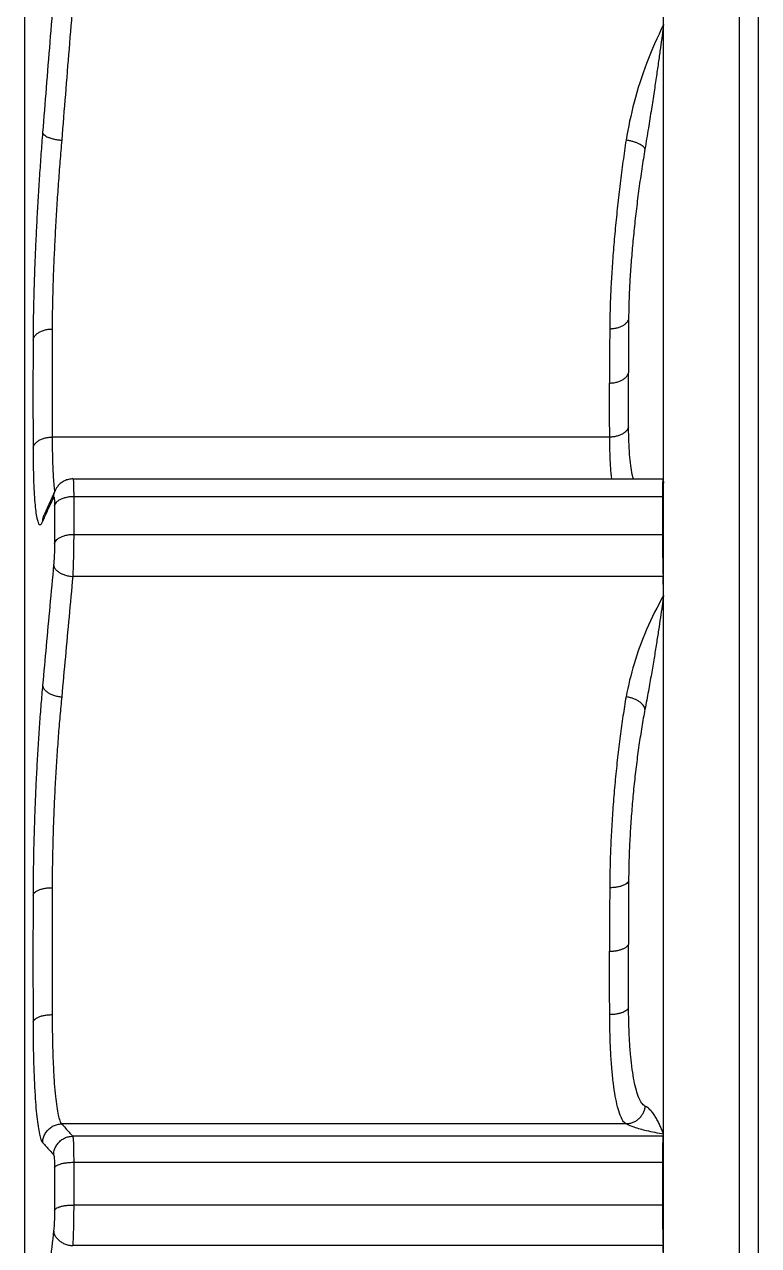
# Model space of a CAD drawing. Extents: x 21 to 383, y 33 to 269.
# Drawn here: x 343.5 to 362.6, y 214.27 to 246.05 of the extents above; entities that cross this region are included whole.
import ezdxf

# ---------------------------------------------------------------- set-up
doc = ezdxf.new("R2010")
doc.units = 0
doc.header["$MEASUREMENT"] = 0
doc.layers.get('0').update_dxf_attribs({"linetype": 'CONTINUOUS'})

msp = doc.modelspace()

# ---------------------------------------------------------------- linework, layer by layer
at = {"color": 7, "linetype": 'Continuous'}
for p, q in [((360.13, 116.66), (360.13, 267.7)), ((362.1, 116.177), (362.1, 267.677)), ((362.6, 116.677), (362.6, 267.177)), ((343.504, 258.896), (343.504, 125.484)), ((358.728, 235.312), (344.224, 235.312)), ((344.766, 234.224), (360.112, 234.224)), ((344.306, 233.924), (344.018, 233.287)), ((344.785, 233.768), (344.785, 232.78)), ((344.785, 233.768), (360.1, 233.768)), ((360.1, 233.768), (360.1, 232.78)), ((344.288, 233.52), (344.288, 232.538)), ((344.785, 232.78), (360.1, 232.78)), ((360.116, 231.683), (344.76, 231.683)), ((359.153, 217.437), (344.473, 217.437)), ((360.116, 217.118), (344.76, 217.118)), ((344.785, 216.44), (344.785, 215.328)), ((344.785, 216.44), (360.1, 216.44)), ((360.1, 216.44), (360.1, 215.328)), ((344.288, 216.295), (344.288, 215.189)), ((344.785, 215.328), (360.1, 215.328)), ((360.116, 214.272), (344.76, 214.272))]:
    msp.add_line(p, q, dxfattribs=at)
msp.add_lwpolyline([(344.766, 234.224), (344.735, 234.223), (344.707, 234.221), (344.678, 234.216), (344.65, 234.211), (344.623, 234.203), (344.597, 234.195), (344.571, 234.185), (344.546, 234.173), (344.522, 234.161), (344.499, 234.147), (344.477, 234.133), (344.456, 234.117), (344.436, 234.101), (344.418, 234.084), (344.4, 234.066), (344.384, 234.048), (344.369, 234.029), (344.355, 234.011), (344.342, 233.992), (344.331, 233.973), (344.32, 233.954), (344.311, 233.935), (344.306, 233.925)], dxfattribs=at)
for points, knots in [([(344.263, 246.817), (344.23, 246.408), (344.165, 245.602), (344.07, 244.41), (344.007, 243.628), (343.976, 243.242)], [0, 0, 0, 0, 1.231356, 2.425466, 3.586028, 3.586028, 3.586028, 3.586028]), ([(344.76, 246.614), (344.728, 246.215), (344.664, 245.419), (344.568, 244.228), (344.505, 243.435), (344.473, 243.04)], [0, 0, 0, 0, 1.200101, 2.39525, 3.585424, 3.585424, 3.585424, 3.585424]), ([(360.13, 246.051), (360.128, 246.144), (360.123, 246.332), (360.118, 246.519), (360.116, 246.614)], [0, 0, 0, 0, 0.2805217, 0.562986, 0.562986, 0.562986, 0.562986]), ([(360.13, 246.051), (359.966, 245.72), (359.675, 245.057), (359.349, 244.047), (359.208, 243.371), (359.153, 243.04)], [0, 0, 0, 0, 1.107092, 2.170075, 3.176516, 3.176516, 3.176516, 3.176516]), ([(360.13, 246.051), (360.117, 245.954), (360.09, 245.751), (360.046, 245.432), (359.997, 245.083), (359.942, 244.701), (359.88, 244.284), (359.81, 243.83), (359.731, 243.332), (359.674, 242.987), (359.644, 242.806)], [0, 0, 0, 0, 0.291938, 0.61426, 0.966393, 1.35092, 1.770957, 2.229977, 2.731715, 3.280724, 3.280724, 3.280724, 3.280724]), ([(343.976, 243.242), (343.961, 243.056), (343.933, 242.68), (343.894, 242.114), (343.858, 241.543), (343.826, 240.973), (343.797, 240.409), (343.774, 239.854), (343.755, 239.315), (343.74, 238.796), (343.731, 238.305), (343.728, 237.987), (343.728, 237.833)], [0, 0, 0, 0, 0.560491, 1.130761, 1.703911, 2.276137, 2.842883, 3.399489, 3.940881, 4.461386, 4.955657, 5.416015, 5.416015, 5.416015, 5.416015]), ([(343.976, 243.242), (343.978, 243.228), (343.992, 243.198), (344.034, 243.16), (344.094, 243.125), (344.172, 243.095), (344.264, 243.069), (344.366, 243.05), (344.437, 243.042), (344.473, 243.04)], [0, 0, 0, 0, 0.0418055, 0.0962724, 0.1662022, 0.2507812, 0.3473616, 0.4522444, 0.5611221, 0.5611221, 0.5611221, 0.5611221]), ([(344.473, 243.04), (344.457, 242.854), (344.426, 242.479), (344.383, 241.91), (344.344, 241.333), (344.31, 240.757), (344.281, 240.188), (344.257, 239.634), (344.24, 239.104), (344.228, 238.603), (344.225, 238.28), (344.224, 238.124)], [0, 0, 0, 0, 0.557662, 1.130706, 1.711318, 2.291561, 2.863661, 3.420006, 3.953352, 4.456615, 4.923198, 4.923198, 4.923198, 4.923198]), ([(359.153, 243.04), (359.125, 242.854), (359.071, 242.477), (358.997, 241.907), (358.931, 241.329), (358.872, 240.751), (358.823, 240.183), (358.783, 239.63), (358.753, 239.101), (358.734, 238.601), (358.728, 238.279), (358.728, 238.124)], [0, 0, 0, 0, 0.563378, 1.141541, 1.72596, 2.308716, 2.882062, 3.43853, 3.97101, 4.472812, 4.937709, 4.937709, 4.937709, 4.937709]), ([(359.644, 242.806), (359.642, 242.819), (359.628, 242.845), (359.595, 242.88), (359.547, 242.914), (359.486, 242.946), (359.413, 242.976), (359.332, 243.003), (359.244, 243.024), (359.184, 243.035), (359.153, 243.04)], [0, 0, 0, 0, 0.0375501, 0.0850512, 0.1438906, 0.2136063, 0.2927106, 0.3790838, 0.4702011, 0.563298, 0.563298, 0.563298, 0.563298]), ([(359.644, 242.806), (359.616, 242.637), (359.561, 242.294), (359.487, 241.777), (359.421, 241.257), (359.363, 240.74), (359.314, 240.232), (359.274, 239.737), (359.244, 239.263), (359.225, 238.815), (359.22, 238.525), (359.219, 238.386)], [0, 0, 0, 0, 0.516396, 1.04077, 1.566657, 2.088613, 2.601316, 3.099232, 3.576549, 4.027245, 4.445285, 4.445285, 4.445285, 4.445285]), ([(359.219, 238.386), (359.213, 238.364), (359.194, 238.321), (359.147, 238.265), (359.084, 238.216), (359.008, 238.175), (358.921, 238.146), (358.826, 238.128), (358.761, 238.124), (358.728, 238.124)], [0, 0, 0, 0, 0.0665635, 0.1387675, 0.2179529, 0.3041784, 0.3965013, 0.4932732, 0.5924, 0.5924, 0.5924, 0.5924]), ([(359.219, 238.386), (359.218, 238.23), (359.216, 237.918), (359.215, 237.449), (359.215, 237.137), (359.215, 236.981)], [0, 0, 0, 0, 0.468053, 0.936171, 1.404258, 1.404258, 1.404258, 1.404258]), ([(343.728, 237.833), (343.731, 237.856), (343.745, 237.903), (343.788, 237.965), (343.85, 238.02), (343.929, 238.065), (344.02, 238.099), (344.12, 238.12), (344.189, 238.124), (344.224, 238.124)], [0, 0, 0, 0, 0.0691287, 0.1436599, 0.2257826, 0.3159747, 0.4133326, 0.5159802, 0.6214317, 0.6214317, 0.6214317, 0.6214317]), ([(344.224, 238.124), (344.224, 237.812), (344.222, 237.187), (344.222, 236.249), (344.224, 235.625), (344.224, 235.312)], [0, 0, 0, 0, 0.937307, 1.874577, 2.81188, 2.81188, 2.81188, 2.81188]), ([(358.728, 238.124), (358.727, 237.968), (358.725, 237.655), (358.724, 237.187), (358.723, 236.874), (358.723, 236.718)], [0, 0, 0, 0, 0.468733, 0.937379, 1.405946, 1.405946, 1.405946, 1.405946]), ([(343.728, 237.833), (343.727, 237.521), (343.726, 236.895), (343.726, 235.957), (343.727, 235.332), (343.728, 235.02)], [0, 0, 0, 0, 0.937707, 1.875818, 2.81354, 2.81354, 2.81354, 2.81354]), ([(358.723, 236.718), (358.756, 236.718), (358.822, 236.722), (358.916, 236.741), (359.004, 236.77), (359.08, 236.811), (359.143, 236.86), (359.19, 236.917), (359.209, 236.96), (359.215, 236.981)], [0, 0, 0, 0, 0.0988492, 0.195412, 0.2880086, 0.3750668, 0.4545506, 0.526574, 0.5930368, 0.5930368, 0.5930368, 0.5930368]), ([(359.219, 235.577), (359.218, 235.733), (359.216, 236.045), (359.215, 236.513), (359.215, 236.825), (359.215, 236.981)], [0, 0, 0, 0, 0.468032, 0.936138, 1.404221, 1.404221, 1.404221, 1.404221]), ([(358.728, 235.312), (358.727, 235.468), (358.725, 235.781), (358.724, 236.249), (358.723, 236.562), (358.723, 236.718)], [0, 0, 0, 0, 0.468733, 0.937379, 1.405946, 1.405946, 1.405946, 1.405946]), ([(359.219, 235.577), (359.213, 235.556), (359.194, 235.513), (359.147, 235.456), (359.084, 235.406), (359.008, 235.366), (358.921, 235.335), (358.826, 235.317), (358.761, 235.312), (358.728, 235.312)], [0, 0, 0, 0, 0.0667337, 0.139183, 0.2186375, 0.305113, 0.3976352, 0.4945347, 0.5937054, 0.5937054, 0.5937054, 0.5937054]), ([(359.342, 234.224), (359.332, 234.261), (359.304, 234.377), (359.27, 234.59), (359.242, 234.877), (359.224, 235.212), (359.22, 235.451), (359.219, 235.577)], [0, 0, 0, 0, 0.116277, 0.355934, 0.645435, 0.982025, 1.361769, 1.361769, 1.361769, 1.361769]), ([(343.728, 235.02), (343.731, 235.042), (343.745, 235.089), (343.788, 235.152), (343.85, 235.207), (343.929, 235.253), (344.02, 235.286), (344.12, 235.307), (344.189, 235.312), (344.224, 235.312)], [0, 0, 0, 0, 0.0691922, 0.1438384, 0.2260978, 0.3164217, 0.4138867, 0.5166037, 0.6220792, 0.6220792, 0.6220792, 0.6220792]), ([(344.224, 235.312), (344.225, 235.171), (344.228, 234.904), (344.238, 234.531), (344.253, 234.237), (344.267, 234.069), (344.273, 234.009)], [0, 0, 0, 0, 0.423802, 0.799273, 1.121534, 1.304734, 1.304734, 1.304734, 1.304734]), ([(358.78, 234.224), (358.77, 234.321), (358.75, 234.543), (358.733, 234.906), (358.728, 235.171), (358.728, 235.312)], [0, 0, 0, 0, 0.292436, 0.667276, 1.089664, 1.089664, 1.089664, 1.089664]), ([(343.728, 235.02), (343.728, 234.879), (343.73, 234.612), (343.739, 234.233), (343.753, 233.903), (343.771, 233.622), (343.794, 233.397), (343.82, 233.22), (343.85, 233.113), (343.88, 233.027), (343.953, 233.037), (343.966, 233.082), (343.976, 233.106)], [0, 0, 0, 0, 0.422153, 0.80215, 1.134293, 1.415817, 1.644381, 1.818513, 1.937676, 2.004241, 2.043983, 2.123014, 2.123014, 2.123014, 2.123014]), ([(344.766, 234.224), (344.771, 234.225), (344.772, 234.196), (344.778, 234.165), (344.78, 234.093), (344.783, 234.005), (344.784, 233.893), (344.785, 233.812), (344.785, 233.768)], [0, 0, 0, 0, 0.0146447, 0.055725, 0.1227013, 0.2138095, 0.3265623, 0.4578611, 0.4578611, 0.4578611, 0.4578611]), ([(360.112, 234.224), (360.107, 234.225), (360.11, 234.194), (360.103, 234.166), (360.104, 234.093), (360.101, 234.005), (360.1, 233.893), (360.1, 233.812), (360.1, 233.768)], [0, 0, 0, 0, 0.014032, 0.0549394, 0.1218426, 0.2129271, 0.3256855, 0.4570084, 0.4570084, 0.4570084, 0.4570084]), ([(344.263, 233.741), (344.264, 233.777), (344.273, 233.84), (344.295, 233.9), (344.306, 233.924)], [0, 0, 0, 0, 0.1076119, 0.1891207, 0.1891207, 0.1891207, 0.1891207]), ([(344.273, 234.009), (344.276, 233.982), (344.279, 233.953), (344.282, 233.923), (344.282, 233.921)], [0, 0, 0, 0, 0.08172366, 0.08766798, 0.08766798, 0.08766798, 0.08766798]), ([(360.12, 234.177), (360.121, 234.171), (360.124, 234.149), (360.128, 234.127), (360.13, 234.11)], [0, 0, 0, 0, 0.01687998, 0.06728629, 0.06728629, 0.06728629, 0.06728629]), ([(344.1, 233.381), (344.122, 233.429), (344.176, 233.549), (344.23, 233.668), (344.263, 233.741)], [0, 0, 0, 0, 0.1554599, 0.3948947, 0.3948947, 0.3948947, 0.3948947]), ([(344.263, 233.741), (344.264, 233.744), (344.272, 233.753), (344.278, 233.727), (344.282, 233.702), (344.286, 233.652), (344.287, 233.591), (344.288, 233.545), (344.288, 233.52)], [0, 0, 0, 0, 0.0097149, 0.0231719, 0.0539081, 0.1015428, 0.1644953, 0.2399964, 0.2399964, 0.2399964, 0.2399964]), ([(344.288, 233.52), (344.291, 233.539), (344.306, 233.58), (344.349, 233.633), (344.412, 233.68), (344.49, 233.718), (344.581, 233.746), (344.68, 233.764), (344.75, 233.768), (344.785, 233.768)], [0, 0, 0, 0, 0.0597501, 0.1268169, 0.2037274, 0.2907296, 0.386467, 0.4885438, 0.5939383, 0.5939383, 0.5939383, 0.5939383]), ([(343.976, 233.106), (343.978, 233.142), (343.987, 233.204), (344.007, 233.263), (344.018, 233.287)], [0, 0, 0, 0, 0.107503, 0.1864313, 0.1864313, 0.1864313, 0.1864313]), ([(344.038, 233.242), (344.048, 233.265), (344.069, 233.312), (344.09, 233.358), (344.1, 233.381)], [0, 0, 0, 0, 0.0759078, 0.1524992, 0.1524992, 0.1524992, 0.1524992]), ([(344.288, 232.538), (344.291, 232.557), (344.306, 232.597), (344.35, 232.649), (344.412, 232.694), (344.49, 232.732), (344.581, 232.759), (344.68, 232.777), (344.75, 232.78), (344.785, 232.78)], [0, 0, 0, 0, 0.0584891, 0.1245723, 0.2008086, 0.2874022, 0.382932, 0.4849345, 0.5903209, 0.5903209, 0.5903209, 0.5903209]), ([(344.785, 232.78), (344.785, 232.731), (344.784, 232.629), (344.783, 232.473), (344.78, 232.31), (344.776, 232.146), (344.772, 231.985), (344.766, 231.831), (344.762, 231.731), (344.76, 231.683)], [0, 0, 0, 0, 0.147408, 0.305344, 0.469459, 0.63523, 0.798085, 0.953524, 1.097247, 1.097247, 1.097247, 1.097247]), ([(360.1, 232.78), (360.1, 232.731), (360.1, 232.629), (360.101, 232.473), (360.103, 232.31), (360.105, 232.146), (360.108, 231.985), (360.112, 231.831), (360.114, 231.731), (360.116, 231.683)], [0, 0, 0, 0, 0.147444, 0.305406, 0.469528, 0.635277, 0.798074, 0.953424, 1.097031, 1.097031, 1.097031, 1.097031]), ([(344.288, 232.538), (344.288, 232.509), (344.287, 232.45), (344.285, 232.357), (344.281, 232.262), (344.276, 232.167), (344.27, 232.076), (344.266, 232.018), (344.263, 231.989)], [0, 0, 0, 0, 0.0862374, 0.1796471, 0.2762306, 0.3724735, 0.4648469, 0.5493726, 0.5493726, 0.5493726, 0.5493726]), ([(344.263, 231.989), (344.23, 231.631), (344.165, 230.925), (344.07, 229.881), (344.007, 229.195), (343.976, 228.858)], [0, 0, 0, 0, 1.07996, 2.127216, 3.144954, 3.144954, 3.144954, 3.144954]), ([(344.263, 231.989), (344.264, 231.968), (344.276, 231.923), (344.317, 231.861), (344.378, 231.806), (344.457, 231.758), (344.55, 231.721), (344.652, 231.695), (344.724, 231.686), (344.76, 231.683)], [0, 0, 0, 0, 0.0646015, 0.1365857, 0.2184903, 0.3104859, 0.4110484, 0.5175559, 0.6267455, 0.6267455, 0.6267455, 0.6267455]), ([(344.76, 231.683), (344.728, 231.334), (344.664, 230.637), (344.568, 229.593), (344.505, 228.899), (344.473, 228.552)], [0, 0, 0, 0, 1.052427, 2.100507, 3.144217, 3.144217, 3.144217, 3.144217]), ([(360.13, 231.19), (360.128, 231.272), (360.123, 231.437), (360.118, 231.601), (360.116, 231.683)], [0, 0, 0, 0, 0.2457882, 0.4932785, 0.4932785, 0.4932785, 0.4932785]), ([(360.13, 231.19), (359.967, 230.902), (359.676, 230.324), (359.35, 229.438), (359.208, 228.843), (359.153, 228.552)], [0, 0, 0, 0, 0.993187, 1.937529, 2.825012, 2.825012, 2.825012, 2.825012]), ([(360.13, 231.19), (360.117, 231.099), (360.09, 230.908), (360.046, 230.608), (359.997, 230.282), (359.942, 229.929), (359.88, 229.547), (359.811, 229.135), (359.732, 228.691), (359.674, 228.385), (359.644, 228.226)], [0, 0, 0, 0, 0.276697, 0.580228, 0.909414, 1.265916, 1.651691, 2.068753, 2.519027, 3.004774, 3.004774, 3.004774, 3.004774]), ([(343.976, 228.858), (343.961, 228.692), (343.932, 228.352), (343.893, 227.831), (343.857, 227.291), (343.825, 226.737), (343.797, 226.174), (343.773, 225.606), (343.754, 225.038), (343.74, 224.477), (343.731, 223.928), (343.728, 223.568), (343.728, 223.391)], [0, 0, 0, 0, 0.499715, 1.024146, 1.566459, 2.122716, 2.688341, 3.258634, 3.828452, 4.391917, 4.943377, 5.474322, 5.474322, 5.474322, 5.474322]), ([(343.976, 228.858), (343.978, 228.836), (343.99, 228.791), (344.03, 228.73), (344.092, 228.674), (344.17, 228.627), (344.263, 228.589), (344.365, 228.563), (344.437, 228.555), (344.473, 228.552)], [0, 0, 0, 0, 0.0645618, 0.1365059, 0.2183531, 0.3102687, 0.4107315, 0.5171274, 0.6262039, 0.6262039, 0.6262039, 0.6262039]), ([(344.473, 228.552), (344.457, 228.387), (344.425, 228.046), (344.382, 227.521), (344.343, 226.972), (344.309, 226.406), (344.28, 225.831), (344.257, 225.255), (344.239, 224.685), (344.228, 224.129), (344.225, 223.763), (344.224, 223.584)], [0, 0, 0, 0, 0.498015, 1.027207, 1.580372, 2.149915, 2.728195, 3.307499, 3.880257, 4.438843, 4.975918, 4.975918, 4.975918, 4.975918]), ([(359.153, 228.552), (359.124, 228.387), (359.07, 228.045), (358.996, 227.518), (358.93, 226.967), (358.872, 226.401), (358.822, 225.826), (358.783, 225.25), (358.753, 224.681), (358.734, 224.127), (358.728, 223.763), (358.728, 223.584)], [0, 0, 0, 0, 0.504012, 1.038531, 1.595701, 2.167949, 2.747628, 3.327138, 3.899017, 4.45602, 4.991173, 4.991173, 4.991173, 4.991173]), ([(359.644, 228.226), (359.642, 228.244), (359.63, 228.283), (359.597, 228.337), (359.549, 228.389), (359.487, 228.436), (359.414, 228.477), (359.332, 228.511), (359.245, 228.537), (359.184, 228.548), (359.153, 228.552)], [0, 0, 0, 0, 0.0565172, 0.1192372, 0.1893821, 0.2669526, 0.3510514, 0.4401608, 0.5323602, 0.6255044, 0.6255044, 0.6255044, 0.6255044]), ([(359.644, 228.226), (359.615, 228.074), (359.56, 227.763), (359.486, 227.286), (359.42, 226.79), (359.362, 226.282), (359.313, 225.768), (359.274, 225.253), (359.244, 224.743), (359.225, 224.246), (359.22, 223.919), (359.219, 223.758)], [0, 0, 0, 0, 0.462312, 0.947479, 1.44917, 1.961937, 2.480415, 2.998968, 3.511567, 4.011797, 4.492988, 4.492988, 4.492988, 4.492988]), ([(359.219, 223.758), (359.213, 223.743), (359.192, 223.713), (359.145, 223.676), (359.082, 223.644), (359.006, 223.618), (358.92, 223.599), (358.826, 223.587), (358.761, 223.584), (358.728, 223.584)], [0, 0, 0, 0, 0.0486688, 0.1074214, 0.1775035, 0.2582349, 0.3477726, 0.4435512, 0.5425713, 0.5425713, 0.5425713, 0.5425713]), ([(359.219, 223.758), (359.218, 223.575), (359.216, 223.209), (359.215, 222.659), (359.215, 222.292), (359.215, 222.109)], [0, 0, 0, 0, 0.549635, 1.099351, 1.649032, 1.649032, 1.649032, 1.649032]), ([(343.728, 223.391), (343.731, 223.406), (343.747, 223.44), (343.791, 223.481), (343.853, 223.517), (343.93, 223.546), (344.021, 223.568), (344.12, 223.582), (344.189, 223.584), (344.224, 223.584)], [0, 0, 0, 0, 0.0484621, 0.1069546, 0.1781089, 0.2616602, 0.3556458, 0.4570868, 0.5624063, 0.5624063, 0.5624063, 0.5624063]), ([(344.224, 223.584), (344.224, 223.217), (344.222, 222.484), (344.222, 221.383), (344.224, 220.649), (344.224, 220.282)], [0, 0, 0, 0, 1.100695, 2.201348, 3.302039, 3.302039, 3.302039, 3.302039]), ([(358.728, 223.584), (358.727, 223.401), (358.725, 223.034), (358.724, 222.484), (358.723, 222.117), (358.723, 221.933)], [0, 0, 0, 0, 0.55044, 1.100778, 1.651025, 1.651025, 1.651025, 1.651025]), ([(343.728, 223.391), (343.727, 223.023), (343.726, 222.289), (343.726, 221.188), (343.727, 220.454), (343.728, 220.087)], [0, 0, 0, 0, 1.101169, 2.202809, 3.303988, 3.303988, 3.303988, 3.303988]), ([(358.723, 221.933), (358.756, 221.933), (358.821, 221.936), (358.915, 221.948), (359.002, 221.968), (359.078, 221.995), (359.141, 222.027), (359.188, 222.064), (359.209, 222.094), (359.215, 222.109)], [0, 0, 0, 0, 0.0987385, 0.1943037, 0.2841033, 0.3656032, 0.4359253, 0.4945241, 0.5431427, 0.5431427, 0.5431427, 0.5431427]), ([(358.728, 220.282), (358.727, 220.466), (358.725, 220.833), (358.724, 221.383), (358.723, 221.75), (358.723, 221.933)], [0, 0, 0, 0, 0.550439, 1.100778, 1.651025, 1.651025, 1.651025, 1.651025]), ([(359.219, 220.46), (359.218, 220.643), (359.216, 221.01), (359.215, 221.56), (359.215, 221.926), (359.215, 222.109)], [0, 0, 0, 0, 0.549622, 1.099329, 1.649008, 1.649008, 1.649008, 1.649008]), ([(343.728, 220.087), (343.731, 220.102), (343.747, 220.136), (343.791, 220.177), (343.853, 220.213), (343.93, 220.243), (344.021, 220.265), (344.12, 220.279), (344.189, 220.282), (344.224, 220.282)], [0, 0, 0, 0, 0.0485331, 0.1071403, 0.1784183, 0.2620811, 0.3561538, 0.4576498, 0.5629882, 0.5629882, 0.5629882, 0.5629882]), ([(344.224, 220.282), (344.225, 220.113), (344.228, 219.786), (344.239, 219.315), (344.256, 218.885), (344.278, 218.503), (344.307, 218.173), (344.34, 217.9), (344.377, 217.687), (344.416, 217.538), (344.451, 217.46), (344.473, 217.437)], [0, 0, 0, 0, 0.508516, 0.981769, 1.413524, 1.798065, 2.130403, 2.406308, 2.622555, 2.777253, 2.87176, 2.87176, 2.87176, 2.87176]), ([(359.219, 220.46), (359.213, 220.445), (359.192, 220.415), (359.145, 220.378), (359.082, 220.345), (359.006, 220.318), (358.92, 220.298), (358.826, 220.285), (358.761, 220.282), (358.728, 220.282)], [0, 0, 0, 0, 0.0488513, 0.1078403, 0.1781609, 0.2591017, 0.3488007, 0.4446805, 0.543735, 0.543735, 0.543735, 0.543735]), ([(359.153, 217.437), (359.12, 217.457), (359.058, 217.532), (358.988, 217.685), (358.924, 217.901), (358.867, 218.175), (358.819, 218.506), (358.78, 218.888), (358.752, 219.317), (358.733, 219.787), (358.728, 220.113), (358.728, 220.282)], [0, 0, 0, 0, 0.115029, 0.281795, 0.505727, 0.786628, 1.121945, 1.507822, 1.939533, 2.411707, 2.918464, 2.918464, 2.918464, 2.918464]), ([(359.644, 217.904), (359.611, 217.921), (359.548, 217.989), (359.478, 218.129), (359.414, 218.324), (359.358, 218.57), (359.31, 218.866), (359.271, 219.209), (359.243, 219.593), (359.224, 220.015), (359.22, 220.308), (359.219, 220.46)], [0, 0, 0, 0, 0.111116, 0.266186, 0.470297, 0.723569, 1.024355, 1.370012, 1.757036, 2.181022, 2.636631, 2.636631, 2.636631, 2.636631]), ([(343.728, 220.087), (343.728, 219.918), (343.73, 219.591), (343.739, 219.119), (343.753, 218.682), (343.772, 218.288), (343.795, 217.939), (343.823, 217.638), (343.854, 217.388), (343.888, 217.191), (343.925, 217.052), (343.956, 216.977), (343.976, 216.954)], [0, 0, 0, 0, 0.505412, 0.980544, 1.418174, 1.81434, 2.165334, 2.468245, 2.720639, 2.920329, 3.065766, 3.15658, 3.15658, 3.15658, 3.15658]), ([(359.644, 217.904), (359.642, 217.873), (359.631, 217.811), (359.599, 217.723), (359.552, 217.643), (359.49, 217.572), (359.417, 217.514), (359.334, 217.471), (359.245, 217.444), (359.184, 217.437), (359.153, 217.437)], [0, 0, 0, 0, 0.0929961, 0.1861135, 0.2792569, 0.3723272, 0.4652353, 0.5579142, 0.6503286, 0.7424797, 0.7424797, 0.7424797, 0.7424797]), ([(360.13, 217.168), (360.117, 217.202), (360.091, 217.27), (360.047, 217.373), (359.999, 217.477), (359.944, 217.579), (359.883, 217.677), (359.815, 217.768), (359.737, 217.847), (359.676, 217.887), (359.644, 217.904)], [0, 0, 0, 0, 0.1075804, 0.2199106, 0.3348501, 0.4510789, 0.5670713, 0.6811201, 0.7917076, 0.8987316, 0.8987316, 0.8987316, 0.8987316]), ([(343.976, 216.954), (343.978, 216.991), (343.988, 217.063), (344.027, 217.166), (344.088, 217.258), (344.167, 217.334), (344.26, 217.392), (344.364, 217.428), (344.437, 217.437), (344.473, 217.437)], [0, 0, 0, 0, 0.1089156, 0.2179693, 0.3271237, 0.4363226, 0.5455012, 0.6545987, 0.7635695, 0.7635695, 0.7635695, 0.7635695]), ([(344.473, 217.437), (344.505, 217.402), (344.568, 217.331), (344.664, 217.225), (344.728, 217.154), (344.76, 217.118)], [0, 0, 0, 0, 0.1422047, 0.2852067, 0.4289961, 0.4289961, 0.4289961, 0.4289961]), ([(360.13, 217.168), (359.981, 217.195), (359.723, 217.246), (359.395, 217.332), (359.22, 217.402), (359.153, 217.437)], [0, 0, 0, 0, 0.452441, 0.789474, 1.016279, 1.016279, 1.016279, 1.016279]), ([(344.263, 216.634), (344.264, 216.671), (344.275, 216.743), (344.314, 216.846), (344.374, 216.938), (344.453, 217.015), (344.547, 217.073), (344.651, 217.109), (344.724, 217.118), (344.76, 217.118)], [0, 0, 0, 0, 0.1090263, 0.2181918, 0.3274583, 0.4367686, 0.5460575, 0.6552633, 0.7643405, 0.7643405, 0.7643405, 0.7643405]), ([(344.76, 217.118), (344.764, 217.109), (344.767, 217.081), (344.773, 217.028), (344.777, 216.949), (344.78, 216.847), (344.783, 216.726), (344.784, 216.588), (344.785, 216.491), (344.785, 216.44)], [0, 0, 0, 0, 0.0282262, 0.0827909, 0.1624271, 0.264991, 0.3876708, 0.5270919, 0.6794149, 0.6794149, 0.6794149, 0.6794149]), ([(360.116, 217.118), (360.113, 217.109), (360.111, 217.081), (360.107, 217.028), (360.105, 216.949), (360.103, 216.847), (360.101, 216.726), (360.1, 216.588), (360.1, 216.491), (360.1, 216.44)], [0, 0, 0, 0, 0.0278274, 0.0822126, 0.1617507, 0.2642665, 0.3869346, 0.5263687, 0.6787209, 0.6787209, 0.6787209, 0.6787209]), ([(360.116, 217.118), (360.118, 217.126), (360.123, 217.143), (360.128, 217.16), (360.13, 217.168)], [0, 0, 0, 0, 0.02621992, 0.05225776, 0.05225776, 0.05225776, 0.05225776]), ([(343.976, 216.954), (344.007, 216.92), (344.07, 216.85), (344.165, 216.743), (344.23, 216.671), (344.263, 216.634)], [0, 0, 0, 0, 0.1388483, 0.2818905, 0.429602, 0.429602, 0.429602, 0.429602]), ([(344.263, 216.634), (344.267, 216.63), (344.272, 216.611), (344.277, 216.576), (344.282, 216.524), (344.285, 216.458), (344.287, 216.38), (344.288, 216.324), (344.288, 216.295)], [0, 0, 0, 0, 0.0187116, 0.0547781, 0.1072589, 0.1743286, 0.2535999, 0.3415956, 0.3415956, 0.3415956, 0.3415956]), ([(344.288, 216.295), (344.291, 216.307), (344.309, 216.333), (344.353, 216.363), (344.414, 216.389), (344.491, 216.411), (344.582, 216.427), (344.681, 216.437), (344.75, 216.44), (344.785, 216.44)], [0, 0, 0, 0, 0.0383933, 0.0899387, 0.1567496, 0.23782, 0.3305961, 0.431621, 0.5368994, 0.5368994, 0.5368994, 0.5368994]), ([(344.288, 215.189), (344.288, 215.158), (344.287, 215.094), (344.285, 214.999), (344.281, 214.905), (344.277, 214.816), (344.271, 214.735), (344.266, 214.685), (344.263, 214.661)], [0, 0, 0, 0, 0.0941861, 0.1910241, 0.2863353, 0.3766555, 0.4586688, 0.5288831, 0.5288831, 0.5288831, 0.5288831]), ([(344.288, 215.189), (344.291, 215.201), (344.309, 215.226), (344.353, 215.254), (344.414, 215.279), (344.491, 215.3), (344.582, 215.316), (344.681, 215.325), (344.75, 215.328), (344.785, 215.328)], [0, 0, 0, 0, 0.0371105, 0.087824, 0.1541309, 0.2349167, 0.3275536, 0.4285298, 0.533803, 0.533803, 0.533803, 0.533803]), ([(344.785, 215.328), (344.785, 215.274), (344.784, 215.165), (344.783, 215.001), (344.78, 214.837), (344.776, 214.679), (344.772, 214.531), (344.766, 214.396), (344.762, 214.311), (344.76, 214.272)], [0, 0, 0, 0, 0.161613, 0.327093, 0.491879, 0.65143, 0.801345, 0.937482, 1.056079, 1.056079, 1.056079, 1.056079]), ([(360.1, 215.328), (360.1, 215.274), (360.1, 215.165), (360.101, 215.001), (360.103, 214.837), (360.105, 214.679), (360.108, 214.531), (360.111, 214.396), (360.114, 214.311), (360.116, 214.272)], [0, 0, 0, 0, 0.161652, 0.327157, 0.491947, 0.651471, 0.801323, 0.937364, 1.055834, 1.055834, 1.055834, 1.055834]), ([(344.263, 214.661), (344.23, 214.376), (344.165, 213.814), (344.07, 212.983), (344.007, 212.438), (343.976, 212.169)], [0, 0, 0, 0, 0.861526, 1.696951, 2.508819, 2.508819, 2.508819, 2.508819]), ([(344.263, 214.661), (344.264, 214.633), (344.275, 214.576), (344.315, 214.496), (344.376, 214.424), (344.455, 214.362), (344.548, 214.315), (344.651, 214.283), (344.724, 214.274), (344.76, 214.272)], [0, 0, 0, 0, 0.0841139, 0.1723124, 0.2660501, 0.3655841, 0.470116, 0.5780635, 0.6873632, 0.6873632, 0.6873632, 0.6873632]), ([(360.13, 213.879), (360.128, 213.945), (360.123, 214.075), (360.118, 214.206), (360.116, 214.272)], [0, 0, 0, 0, 0.1956313, 0.3926174, 0.3926174, 0.3926174, 0.3926174])]:
    msp.add_open_spline(points, degree=3, knots=knots, dxfattribs=at)
for points in [[(360.116, 234.21), (360.115, 234.215), (360.116, 234.223), (360.112, 234.224)], [(344.282, 233.921), (344.283, 233.908), (344.285, 233.895), (344.286, 233.882)], [(360.116, 234.21), (360.117, 234.199), (360.119, 234.188), (360.12, 234.177)], [(343.976, 233.106), (343.997, 233.151), (344.017, 233.197), (344.038, 233.242)]]:
    msp.add_open_spline(points, degree=3, dxfattribs=at)

doc.saveas('drawing.dxf')
